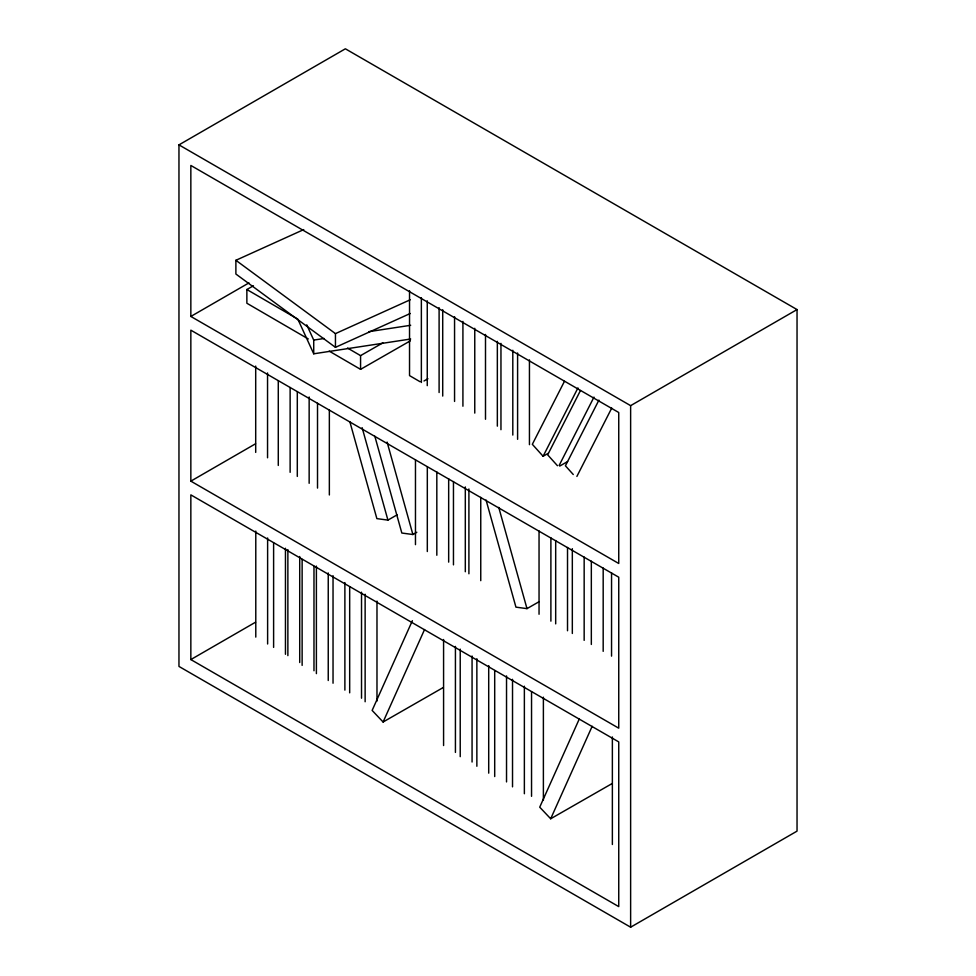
<?xml version="1.0" encoding="UTF-8"?>
<svg xmlns="http://www.w3.org/2000/svg" width="976" height="976" viewBox="0 0 976 976"><rect width="100%" height="100%" fill="white"/><g stroke="black" fill="none" stroke-linecap="round" stroke-linejoin="round"><path stroke-width="1.46" d="M412.372 620.687L372.137 710.418L383.092 722.008L443.348 687.458M383.092 722.008L424.56 629.52M579.354 718.824L539.728 807.176L550.684 818.766L612.257 783.472M550.684 818.766L592.164 726.29M564.457 381.311L532.335 444.312L543.107 456.268L548.353 453.267M543.107 456.268L577.963 387.911M580.464 390.522L547.67 454.853L557.467 465.723M559.126 465.467L593.981 397.11M598.91 400.136L565.421 465.808L573.266 474.507M576.889 476.422L611.745 408.066M178.962 144.875L345.37 48.8L797.038 309.575L797.038 831.125L630.63 927.2L178.962 666.425L178.962 144.875L630.63 405.65L797.038 309.575M190.845 316.444L618.747 563.481L618.747 412.506L190.845 165.456L190.845 316.444L248.953 282.894M190.845 481.144L618.747 728.181L618.747 577.206L190.845 330.169L190.845 481.144L255.553 443.775M190.845 659.569L618.747 906.606L618.747 741.906L190.845 494.869L190.845 659.569L255.553 622.2M308.294 338.965L246.867 303.243L246.867 289.518L253.418 285.773M347.505 348.029L360.571 355.63L382.848 342.857M329.205 351.116L360.571 369.355L410.359 340.819M423.987 380.982L427.915 378.737M349.859 421.778L376.87 518.622L387.923 520.11L397.098 514.852M374.821 436.199L401.831 533.03L412.885 534.519L416.813 532.262M559.748 466.064L567.617 461.55M486.06 500.041L515.938 607.145L526.991 608.634L538.789 601.875M410.237 313.503L335.451 347.346L235.887 274.024L235.887 260.299L303.743 229.592M235.887 260.299L335.451 333.621L410.237 299.778M306.745 324.837L313.723 340.075L324.166 338.489M368.916 331.657L410.676 325.289M246.867 289.518L297.839 319.152L313.723 353.8L410.676 339.014M420.058 381.726L409.53 375.601L409.53 290.787M498.748 507.386L526.991 608.634M387.094 442.079L412.885 534.519M362.133 427.671L387.923 520.11M630.63 405.65L630.63 927.2M612.367 736.965L612.367 844.496M611.549 572.827L611.549 656.128M603.18 568.044L603.18 651.346M591.334 561.163L591.334 644.453M584.16 557.064L584.16 640.366M572.326 548.671L572.326 633.473M567.52 547.463L567.52 630.752M555.686 540.57L555.686 623.871M550.891 537.849L550.891 621.151M543.388 697.181L543.388 800.174M539.045 530.968L539.045 614.258M531.542 691.813L531.542 796.318M529.443 359.863L529.443 444.678M524.368 686.201L524.368 793.732M517.597 352.983L517.597 439.31M512.803 350.262L512.803 435.064M512.522 679.32L512.522 786.851M506.532 675.917L506.532 781.922M500.956 343.369L500.956 429.696M497.345 341.332L497.345 426.146M494.698 670.536L494.698 776.554M488.708 665.62L488.708 773.151M485.499 334.451L485.499 419.265M480.753 497.357L480.753 580.659M476.861 658.727L476.861 766.258M474.763 328.302L474.763 413.104M472.067 656.006L472.067 762.024M468.907 488.964L468.907 573.778M465.308 486.926L465.308 571.741M462.917 321.409L462.917 406.223M460.221 649.125L460.221 756.656M455.426 646.405L455.426 752.423M454.56 316.627L454.56 401.441M453.462 481.558L453.462 564.848M448.667 478.838L448.667 562.127M443.58 639.512L443.58 745.53M442.714 309.746L442.714 396.073M439.102 307.708L439.102 392.523M436.821 471.945L436.821 555.246M427.256 300.828L427.256 385.642M427.317 466.723L427.317 551.525M421.364 297.68L421.364 382.482M415.471 459.83L415.471 544.645M376.98 601.106L376.98 701.073M365.134 594.225L365.134 701.756M361.523 592.188L361.523 698.206M360.571 355.63L360.571 369.355M349.676 586.82L349.676 692.838M344.882 582.587L344.882 690.117M335.451 333.621L335.451 347.346M333.036 575.694L333.036 683.224M329.351 410.164L329.351 494.978M328.241 572.973L328.241 680.504M317.517 403.271L317.517 488.085M316.395 566.092L316.395 673.623M313.979 566.251L313.979 670.756M313.723 340.075L313.723 353.8M309.148 396.988L309.148 483.303M302.133 559.37L302.133 665.388M299.717 556.503L299.717 662.521M297.302 391.608L297.302 476.422M290.128 387.521L290.128 472.323M287.871 549.622L287.871 655.628M285.456 548.268L285.456 654.286M278.282 380.628L278.282 465.442M273.609 542.9L273.609 647.393M267.546 372.966L267.546 457.781M267.619 537.971L267.619 643.989M255.785 531.09L255.785 637.108M255.7 366.073L255.7 452.4"/></g></svg>
